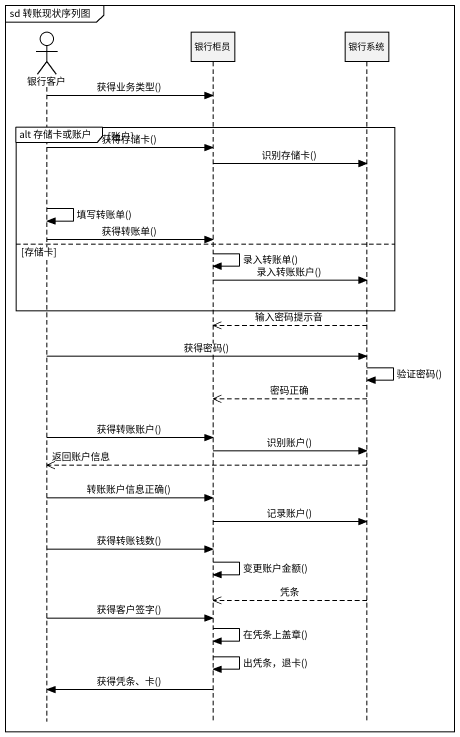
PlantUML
@startuml
mainframe sd 转账现状序列图
hide footbox
actor 银行客户
participant 银行柜员
participant 银行系统

银行客户 -> 银行柜员 : 获得业务类型()
group alt 存储卡或账户 [账户]
  银行客户 -> 银行柜员 : 获得存储卡()
  银行柜员 -> 银行系统 : 识别存储卡()
  银行客户 -> 银行客户 : 填写转账单()
  银行客户 -> 银行柜员 : 获得转账单()
else 存储卡
  银行柜员 -> 银行柜员 : 录入转账单()
  银行柜员 -> 银行系统 : 录入转账账户()
end
银行系统 -->> 银行柜员 : 输入密码提示音
银行客户 -> 银行系统 : 获得密码()
银行系统 -> 银行系统 : 验证密码()
银行系统 -->> 银行柜员 : 密码正确
银行客户 -> 银行柜员 : 获得转账账户()
银行柜员 -> 银行系统 : 识别账户()
银行系统 -->> 银行客户 : 返回账户信息
银行客户 -> 银行柜员 : 转账账户信息正确()
银行柜员 -> 银行系统 : 记录账户()
银行客户 -> 银行柜员 : 获得转账钱数()
银行柜员 -> 银行柜员 : 变更账户金额()
银行系统 -->> 银行柜员 : 凭条
银行客户 -> 银行柜员 : 获得客户签字()
银行柜员 -> 银行柜员 : 在凭条上盖章()
银行柜员 -> 银行柜员 : 出凭条，退卡()
银行柜员 -> 银行客户 : 获得凭条、卡()
@enduml
